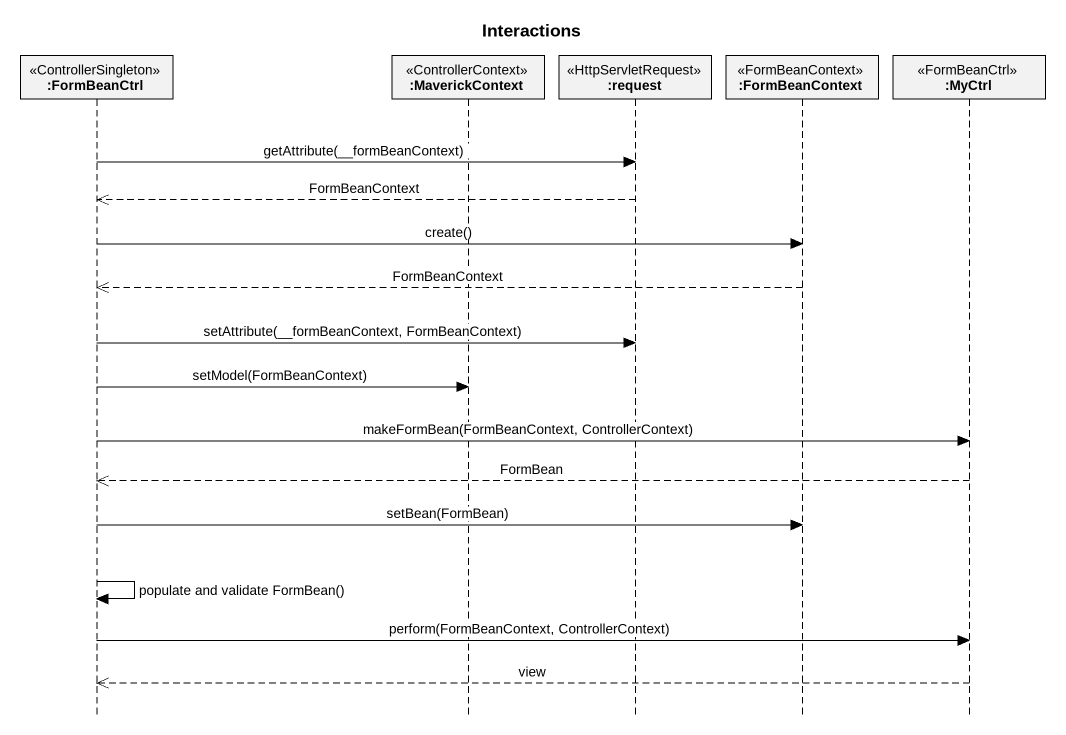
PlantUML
@startuml
title Interactions
hide footbox
participant ":FormBeanCtrl" as FormBeanCtrl <<ControllerSingleton>>
participant ":MaverickContext" as MaverickContext <<ControllerContext>>
participant ":request" as request <<HttpServletRequest>>
participant ":FormBeanContext" as FormBeanContext <<FormBeanContext>>
participant ":MyCtrl" as MyCtrl <<FormBeanCtrl>>

FormBeanCtrl -> request : getAttribute(__formBeanContext)
request -->> FormBeanCtrl : FormBeanContext
FormBeanCtrl -> FormBeanContext : create()
FormBeanContext -->> FormBeanCtrl : FormBeanContext
FormBeanCtrl -> request : setAttribute(__formBeanContext, FormBeanContext)
FormBeanCtrl -> MaverickContext : setModel(FormBeanContext)
FormBeanCtrl -> MyCtrl : makeFormBean(FormBeanContext, ControllerContext)
MyCtrl -->> FormBeanCtrl : FormBean
FormBeanCtrl -> FormBeanContext : setBean(FormBean)
FormBeanCtrl -> FormBeanCtrl : populate and validate FormBean()
FormBeanCtrl -> MyCtrl : perform(FormBeanContext, ControllerContext)
MyCtrl -->> FormBeanCtrl : view
@enduml
